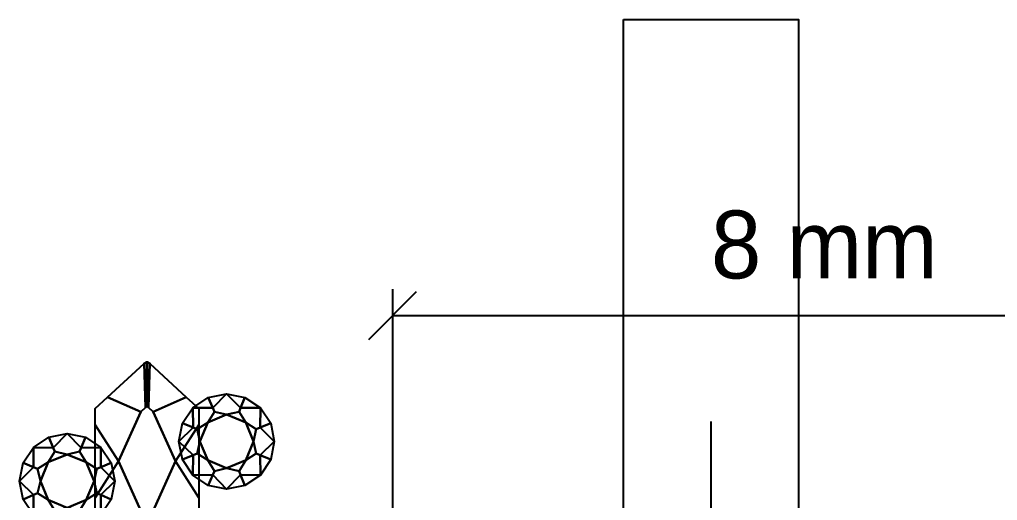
# Model space of a CAD drawing. Header units: millimetres. Extents: x 0 to 358, y 0 to 210.
# Drawn here: x 31.92 to 68.81, y 117.02 to 135.17 of the extents above; entities that cross this region are included whole.
import ezdxf

# ---------------------------------------------------------------- set-up
doc = ezdxf.new("R2010")
doc.units = ezdxf.units.MM

msp = doc.modelspace()

# ---------------------------------------------------------------- linework, layer by layer
at = {"layer": 'ANNOTATION'}
for p, q in [((46, 105), (46, 125)), ((58, 120), (58, 90))]:
    msp.add_line(p, q, dxfattribs=at)
at = {"layer": 'EDGES'}
for p, q in [((45.1, 123.1), (46.9, 124.9)), ((46, 124), (70, 124))]:
    msp.add_line(p, q, dxfattribs=at)
for points in [[(54.7, 135.17), (61.3, 135.17), (61.3, 74.84), (54.7, 74.84)], [(35.24, 120.92), (36.62, 122.19), (36.62, 122.2), (36.67, 120.53), (36.49, 120.37)], [(36.62, 122.2), (36.72, 122.25), (36.72, 120.56), (36.67, 120.53)], [(36.72, 122.25), (36.72, 122.25), (36.72, 122.25), (36.73, 122.25), (36.73, 122.25), (36.73, 122.25), (36.73, 122.25), (36.73, 120.56), (36.72, 120.56)], [(36.72, 122.25), (36.72, 122.25), (36.72, 120.56), (36.72, 120.56)], [(36.73, 120.56), (36.73, 122.25), (36.73, 122.25), (36.73, 120.56)], [(36.73, 120.56), (36.73, 122.25), (36.83, 122.2), (36.78, 120.53)], [(36.78, 120.53), (36.83, 122.2), (36.83, 122.19), (38.21, 120.92), (36.96, 120.37)], [(37.93, 119.25), (37.93, 119.25), (37.93, 119.25), (38.07, 119.94), (38.46, 120.52), (39.04, 120.91), (39.73, 121.05), (39.73, 121.05), (39.73, 121.05), (39.73, 121.05), (39.73, 121.05), (40.42, 120.91), (41.01, 120.52), (41.4, 119.94), (41.53, 119.25), (41.53, 119.25), (41.53, 119.25), (41.53, 119.25), (41.53, 119.25), (41.4, 118.56), (41.01, 117.98), (40.42, 117.59), (39.73, 117.45), (39.73, 117.45), (39.73, 117.45), (39.73, 117.45), (39.73, 117.45), (39.04, 117.59), (38.46, 117.98), (38.07, 118.56), (37.93, 119.25), (37.93, 119.25)], [(39.04, 120.91), (39.73, 121.05), (39.21, 120.51)], [(39.21, 120.51), (39.21, 120.51), (39.73, 121.05), (39.73, 121.05), (39.73, 121.05), (40.26, 120.51), (40.2, 120.37), (39.73, 120.26), (39.73, 120.26), (39.27, 120.37)], [(39.73, 121.05), (40.42, 120.91), (40.42, 120.91), (40.26, 120.51), (40.26, 120.51)], [(34.77, 120.49), (35.24, 120.92), (36.49, 120.37), (35.65, 118.5), (35.65, 118.5), (34.77, 119.88)], [(36.96, 120.37), (38.21, 120.92), (38.68, 120.49), (38.68, 119.88), (37.8, 118.5), (37.8, 118.5)], [(38.46, 120.52), (39.04, 120.91), (39.04, 120.91), (39.21, 120.51), (39.21, 120.51)], [(40.26, 120.51), (40.42, 120.91), (41.01, 120.52)], [(35.65, 118.5), (36.49, 120.37), (36.67, 120.53), (36.72, 120.56), (36.72, 120.56), (36.73, 120.56), (36.73, 120.56), (36.78, 120.53), (36.96, 120.37), (37.8, 118.5), (36.96, 116.63), (36.78, 116.47), (36.73, 116.44), (36.73, 116.44), (36.72, 116.44), (36.72, 116.44), (36.67, 116.47), (36.49, 116.63)], [(38.07, 119.94), (38.46, 120.52), (38.47, 119.77)], [(38.46, 120.52), (38.46, 120.52), (38.46, 120.52), (39.21, 120.51), (39.27, 120.37), (39.02, 119.96), (39.02, 119.96), (38.62, 119.71), (38.47, 119.77), (38.47, 119.77)], [(39.02, 119.96), (39.27, 120.37), (39.73, 120.26)], [(39.73, 120.26), (40.2, 120.37), (40.45, 119.96)], [(40.2, 120.37), (40.26, 120.51), (40.26, 120.51), (41.01, 120.52), (41.01, 120.52), (41.01, 120.52), (41, 119.77), (40.85, 119.71), (40.45, 119.96), (40.45, 119.96)], [(41, 119.77), (41, 119.77), (41.01, 120.52), (41.4, 119.94), (41.4, 119.94)], [(37.93, 119.25), (38.07, 119.94), (38.07, 119.94), (38.47, 119.77), (38.47, 119.77)], [(38.62, 119.71), (39.02, 119.96), (38.72, 119.25)], [(38.72, 119.25), (39.02, 119.96), (39.02, 119.96), (39.73, 120.26), (39.73, 120.26), (40.45, 119.96), (40.45, 119.96), (40.74, 119.25), (40.74, 119.25), (40.45, 118.54), (40.45, 118.54), (39.73, 118.24), (39.73, 118.24), (39.02, 118.54), (39.02, 118.54), (38.72, 119.25)], [(40.45, 119.96), (40.85, 119.71), (40.74, 119.25)], [(41, 119.77), (41.4, 119.94), (41.53, 119.25)], [(33.03, 119.41), (33.72, 119.55), (33.19, 119.01)], [(33.19, 119.01), (33.19, 119.01), (33.72, 119.55), (33.72, 119.55), (33.72, 119.55), (34.24, 119.01), (34.18, 118.87), (33.72, 118.76), (33.72, 118.76), (33.25, 118.87)], [(33.72, 119.55), (34.41, 119.41), (34.41, 119.41), (34.24, 119.01), (34.24, 119.01)], [(34.77, 119.88), (35.65, 118.5), (34.77, 117.12)], [(37.8, 118.5), (38.68, 119.88), (38.68, 117.12)], [(37.93, 119.25), (37.93, 119.25), (38.47, 119.77), (38.62, 119.71), (38.72, 119.25), (38.72, 119.25), (38.62, 118.79), (38.47, 118.73), (38.47, 118.73), (37.93, 119.25)], [(40.74, 119.25), (40.85, 119.71), (41, 119.77), (41, 119.77), (41.53, 119.25), (41.53, 119.25), (41.53, 119.25), (41, 118.73), (40.85, 118.79), (40.74, 119.25)], [(32.44, 119.02), (33.03, 119.41), (33.03, 119.41), (33.19, 119.01), (33.19, 119.01)], [(34.24, 119.01), (34.41, 119.41), (34.99, 119.02)], [(37.93, 119.25), (38.47, 118.73), (38.07, 118.56)], [(38.62, 118.79), (38.72, 119.25), (39.02, 118.54)], [(40.45, 118.54), (40.74, 119.25), (40.85, 118.79)], [(41, 118.73), (41, 118.73), (41.53, 119.25), (41.4, 118.56), (41.4, 118.56)], [(32.05, 118.44), (32.44, 119.02), (32.45, 118.27)], [(32.44, 119.02), (32.44, 119.02), (32.44, 119.02), (33.19, 119.01), (33.25, 118.87), (33, 118.46), (33, 118.46), (32.6, 118.21), (32.45, 118.27), (32.45, 118.27)], [(33, 118.46), (33.25, 118.87), (33.72, 118.76)], [(33.72, 118.76), (34.18, 118.87), (34.43, 118.46)], [(34.18, 118.87), (34.24, 119.01), (34.24, 119.01), (34.99, 119.02), (34.99, 119.02), (34.99, 119.02), (34.98, 118.27), (34.83, 118.21), (34.43, 118.46), (34.43, 118.46)], [(34.98, 118.27), (34.98, 118.27), (34.99, 119.02), (35.38, 118.44), (35.38, 118.44)], [(38.46, 117.98), (38.47, 118.73), (38.62, 118.79), (39.02, 118.54), (39.02, 118.54), (39.27, 118.13), (39.21, 117.99), (39.21, 117.99), (38.46, 117.98), (38.46, 117.98)], [(40.2, 118.13), (40.45, 118.54), (40.45, 118.54), (40.85, 118.79), (41, 118.73), (41, 118.73), (41.01, 117.98), (41.01, 117.98), (41.01, 117.98), (40.26, 117.99)], [(31.92, 117.75), (32.05, 118.44), (32.05, 118.44), (32.45, 118.27), (32.45, 118.27)], [(32.6, 118.21), (33, 118.46), (32.71, 117.75)], [(32.71, 117.75), (33, 118.46), (33, 118.46), (33.72, 118.76), (33.72, 118.76), (34.43, 118.46), (34.43, 118.46), (34.73, 117.75), (34.73, 117.75), (34.43, 117.04), (34.43, 117.04), (33.72, 116.74), (33.72, 116.74), (33, 117.04), (33, 117.04), (32.71, 117.75)], [(34.43, 118.46), (34.83, 118.21), (34.73, 117.75)], [(34.77, 117.12), (35.65, 118.5), (35.65, 118.5), (36.49, 116.63), (35.24, 116.08), (34.77, 116.51)], [(34.98, 118.27), (35.38, 118.44), (35.52, 117.75)], [(36.96, 116.63), (37.8, 118.5), (37.8, 118.5), (38.68, 117.12), (38.68, 116.51), (38.21, 116.08)], [(38.07, 118.56), (38.07, 118.56), (38.47, 118.73), (38.47, 118.73), (38.46, 117.98)], [(39.02, 118.54), (39.73, 118.24), (39.27, 118.13)], [(39.73, 118.24), (40.45, 118.54), (40.2, 118.13)], [(41, 118.73), (41.4, 118.56), (41.01, 117.98)], [(31.92, 117.75), (31.92, 117.75), (32.45, 118.27), (32.6, 118.21), (32.71, 117.75), (32.71, 117.75), (32.6, 117.29), (32.45, 117.23), (32.45, 117.23), (31.92, 117.75)], [(34.73, 117.75), (34.83, 118.21), (34.98, 118.27), (34.98, 118.27), (35.52, 117.75), (35.52, 117.75), (35.52, 117.75), (34.98, 117.23), (34.83, 117.29), (34.73, 117.75)], [(39.21, 117.99), (39.27, 118.13), (39.73, 118.24), (39.73, 118.24), (40.2, 118.13), (40.26, 117.99), (40.26, 117.99), (39.73, 117.45), (39.73, 117.45), (39.73, 117.45)], [(31.92, 117.75), (32.45, 117.23), (32.05, 117.06)], [(32.6, 117.29), (32.71, 117.75), (33, 117.04)], [(34.43, 117.04), (34.73, 117.75), (34.83, 117.29)], [(34.98, 117.23), (34.98, 117.23), (35.52, 117.75), (35.38, 117.06), (35.38, 117.06)], [(38.46, 117.98), (39.21, 117.99), (39.04, 117.59)], [(39.04, 117.59), (39.04, 117.59), (39.21, 117.99), (39.21, 117.99), (39.73, 117.45)], [(39.73, 117.45), (40.26, 117.99), (40.42, 117.59)], [(40.26, 117.99), (40.26, 117.99), (41.01, 117.98), (40.42, 117.59), (40.42, 117.59)], [(32.05, 117.06), (32.05, 117.06), (32.45, 117.23), (32.45, 117.23), (32.44, 116.48)], [(32.44, 116.48), (32.45, 117.23), (32.6, 117.29), (33, 117.04), (33, 117.04), (33.25, 116.63), (33.19, 116.49), (33.19, 116.49), (32.44, 116.48), (32.44, 116.48)], [(33, 117.04), (33.72, 116.74), (33.25, 116.63)], [(33.72, 116.74), (34.43, 117.04), (34.18, 116.63)], [(34.18, 116.63), (34.43, 117.04), (34.43, 117.04), (34.83, 117.29), (34.98, 117.23), (34.98, 117.23), (34.99, 116.48), (34.99, 116.48), (34.99, 116.48), (34.24, 116.49)], [(34.98, 117.23), (35.38, 117.06), (34.99, 116.48)]]:
    msp.add_lwpolyline(points, close=True, dxfattribs=at)
for points in [[(34.77, 116.51), (34.77, 120.49), (35.24, 120.92), (36.62, 122.19), (36.72, 122.25), (36.72, 122.25), (36.72, 122.25), (36.72, 122.25), (36.73, 122.25), (36.73, 122.25), (36.73, 122.25), (36.73, 122.25), (36.73, 122.25), (36.83, 122.19), (38.21, 120.92), (38.68, 120.49), (38.68, 116.51)], [(32.44, 116.48), (32.05, 117.06), (31.92, 117.75), (31.92, 117.75), (31.92, 117.75), (31.92, 117.75), (31.92, 117.75), (32.05, 118.44), (32.44, 119.02), (33.03, 119.41), (33.72, 119.55), (33.72, 119.55), (33.72, 119.55), (33.72, 119.55), (33.72, 119.55), (34.41, 119.41), (34.99, 119.02), (35.38, 118.44), (35.52, 117.75), (35.52, 117.75), (35.52, 117.75), (35.52, 117.75), (35.52, 117.75), (35.38, 117.06), (34.99, 116.48)]]:
    msp.add_lwpolyline(points, dxfattribs=at)

# ---------------------------------------------------------------- texts
at = {"layer": 'TEXT'}
msp.add_text('8 mm', height=2.56, dxfattribs=at).set_placement((58, 125.4))

doc.saveas('drawing.dxf')
